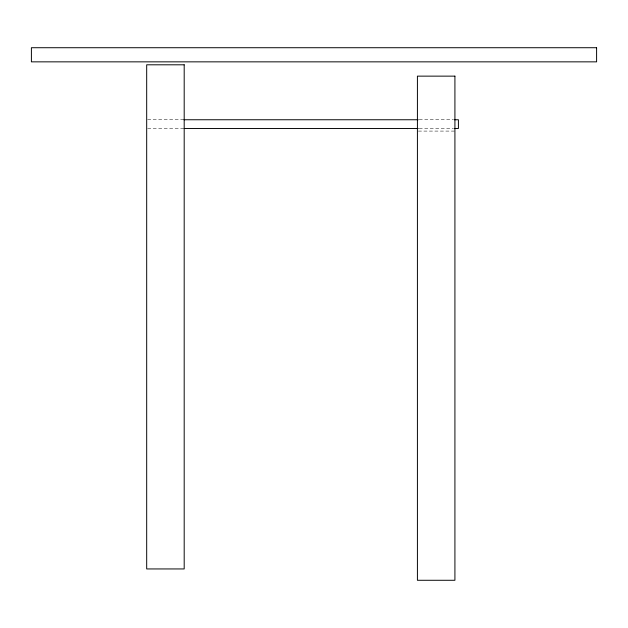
<?xml version="1.0" encoding="UTF-8"?>
<svg xmlns="http://www.w3.org/2000/svg" width="628" height="628" viewBox="0 0 628 628"><rect width="100%" height="100%" fill="white"/><g stroke="black" fill="none" stroke-linecap="round" stroke-linejoin="round"><path stroke-width="0.47" stroke-dasharray="3.14 2.35" d="M147.651 119.752L184.192 119.752M419.198 119.752L453.502 119.752M147.666 128.473L182.96 128.473M419.198 128.473L453.502 128.473M418.374 131.087L454.915 131.087"/><path stroke-width="0.94" d="M183.941 119.752L418.217 119.752M454.484 119.752L458.409 119.752L458.409 128.473L454.484 128.473M183.941 128.473L418.217 128.473M596.6 47.72L31.4 47.72L31.4 61.85L596.6 61.85L596.6 47.72M184.192 64.802L146.685 64.802L146.685 568.944L184.192 568.944L184.192 64.802M454.915 76.137L417.416 76.137L417.416 580.28L454.915 580.28L454.915 76.137"/></g></svg>
